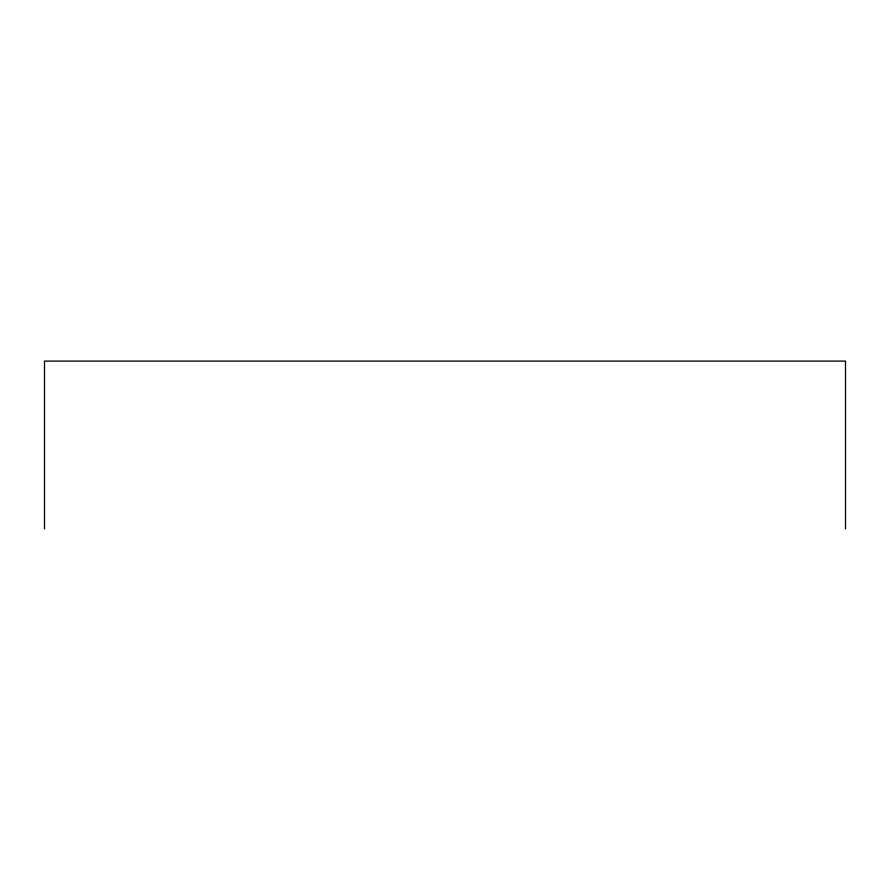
<?xml version="1.0" encoding="UTF-8"?>
<svg xmlns="http://www.w3.org/2000/svg" width="890" height="890" viewBox="0 0 890 890"><rect width="100%" height="100%" fill="white"/><g stroke="black" fill="none" stroke-linecap="round" stroke-linejoin="round"><path stroke-width="1.33" d="M845.5 528.894L845.5 361.106L44.5 361.106L44.5 528.894"/></g></svg>
